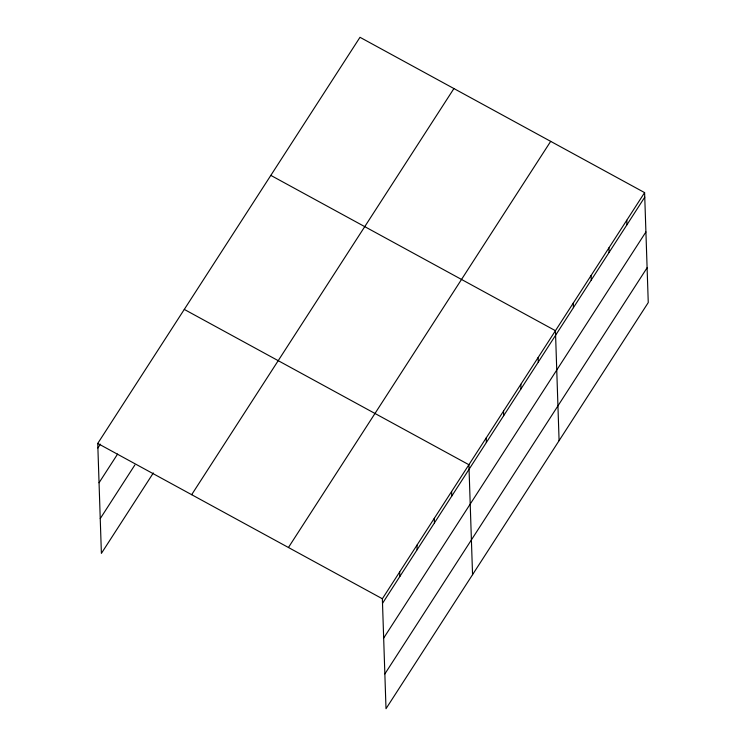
<?xml version="1.0" encoding="UTF-8"?>
<svg xmlns="http://www.w3.org/2000/svg" width="746" height="746" viewBox="0 0 746 746"><rect width="100%" height="100%" fill="white"/><g stroke="black" fill="none" stroke-linecap="round" stroke-linejoin="round"><path stroke-width="1.12" d="M153.322 472.964L101.391 553.383L97.745 443.432L359.992 37.3L644.609 192.617L648.255 302.568L386.008 708.7L382.362 598.758L644.609 192.617M97.894 448.001L100.374 444.168M99.05 482.774L117.598 454.053M100.244 518.601L134.858 464.991M191.666 494.691L453.913 88.56M288.441 547.499L550.679 141.367M382.521 603.318L644.758 197.177M383.668 638.091L645.915 231.959M384.861 673.927L647.099 267.786M270.826 175.385L555.444 330.702L559.09 440.653M184.29 309.413L468.908 464.73L472.554 574.672M97.745 443.432L382.362 598.758M626.771 220.238L626.929 224.798M608.941 247.859L609.09 252.418M591.112 275.47L591.261 280.03M573.273 303.09L573.432 307.65M538.136 357.511L538.286 362.071M520.829 384.311L520.978 388.88M503.522 411.121L503.671 415.681M486.215 437.93L486.364 442.49M451.6 491.539L451.75 496.099M434.293 518.339L434.442 522.899M416.977 545.149L417.135 549.709M399.67 571.949L399.828 576.509"/></g></svg>
